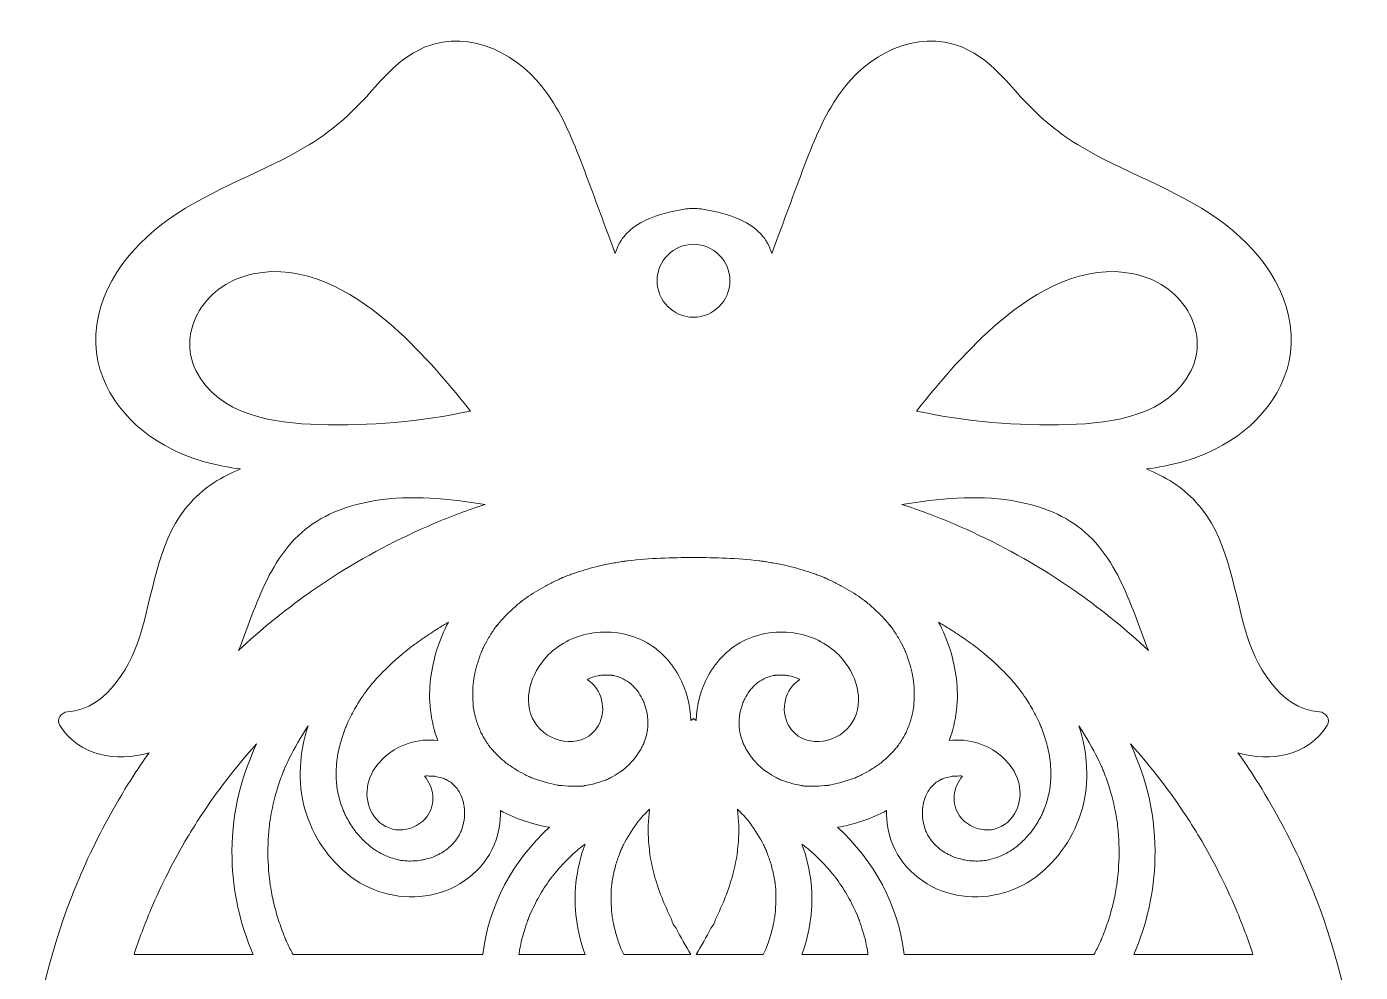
# Model space of a CAD drawing. Extents: x 684 to 836, y -640 to -438.
# Drawn here: x 684.4 to 835.6, y -545.6 to -438.4 of the extents above; entities that cross this region are included whole.
import ezdxf

# ---------------------------------------------------------------- set-up
doc = ezdxf.new("R2010")
doc.units = 0
doc.header["$MEASUREMENT"] = 0
doc.layers.add('Layer 1', color=7, linetype='Continuous', lineweight=0)

msp = doc.modelspace()

# ---------------------------------------------------------------- linework, layer by layer
at = {"layer": 'Layer 1'}
for points, knots in [([(835.36, -558.19), (834.78, -550.94), (833.15, -543.83), (830.53, -537.06), (830.26, -536.37), (829.97, -535.66), (829.67, -534.95), (828.38, -531.89), (826.87, -528.9), (825.2, -526.07), (824.72, -525.25), (824.22, -524.42), (823.7, -523.61), (823.07, -522.63), (822.41, -521.66), (821.73, -520.7), (825.43, -521.79), (829.61, -521.1), (831.86, -517.62), (832.32, -516.91), (831.7, -516.13), (830.97, -516.06), (826.34, -515.69), (823.7, -510.7), (822.56, -506.74), (821.13, -501.78), (820.61, -496.26), (816.98, -492.28), (815.4, -490.56), (813.46, -489.36), (811.35, -488.53), (814.05, -488.18), (816.68, -487.52), (819.15, -486.29), (823.74, -484.01), (827.58, -479.66), (827.78, -474.35), (828, -468.47), (824.04, -463.43), (819.48, -460.2), (814.54, -456.71), (808.7, -454.87), (803.55, -451.75), (801.08, -450.24), (798.99, -448.42), (797.06, -446.28), (795.37, -444.38), (793.66, -442.37), (791.39, -441.14), (786.33, -438.38), (780.47, -440.99), (777.15, -445.2), (775.31, -447.54), (774.09, -450.26), (773.01, -453.01), (771.8, -456.13), (770.66, -459.29), (769.5, -462.43), (769.29, -462.99), (769.09, -463.54), (768.88, -464.1), (768.43, -462.44), (767.12, -461.09), (765.4, -460.31), (763.99, -459.68), (762.4, -459.27), (760.87, -459.05), (760.58, -459), (760.29, -458.98), (760, -458.98), (759.71, -458.98), (759.42, -459), (759.13, -459.05), (757.6, -459.27), (756.01, -459.68), (754.6, -460.31), (752.88, -461.09), (751.57, -462.44), (751.12, -464.1), (750.91, -463.54), (750.71, -462.99), (750.5, -462.43), (749.34, -459.29), (748.2, -456.13), (746.99, -453.01), (745.91, -450.26), (744.69, -447.54), (742.85, -445.2), (739.53, -440.99), (733.67, -438.38), (728.61, -441.14), (726.34, -442.37), (724.63, -444.38), (722.94, -446.28), (721.01, -448.42), (718.92, -450.24), (716.45, -451.75), (711.3, -454.87), (705.46, -456.71), (700.52, -460.2), (695.96, -463.43), (692, -468.47), (692.22, -474.35), (692.42, -479.66), (696.26, -484.01), (700.85, -486.29), (703.32, -487.52), (705.95, -488.18), (708.65, -488.53), (706.54, -489.36), (704.6, -490.56), (703.02, -492.28), (699.39, -496.26), (698.87, -501.78), (697.44, -506.74), (696.3, -510.7), (693.66, -515.69), (689.03, -516.06), (688.3, -516.13), (687.68, -516.91), (688.14, -517.62), (690.39, -521.1), (694.57, -521.79), (698.27, -520.7), (697.59, -521.66), (696.93, -522.63), (696.3, -523.61), (695.78, -524.42), (695.28, -525.25), (694.8, -526.07), (693.13, -528.9), (691.62, -531.89), (690.33, -534.95), (690.03, -535.66), (689.74, -536.37), (689.47, -537.06), (686.85, -543.83), (685.22, -550.94), (684.64, -558.19), (684.47, -560.23), (684.39, -562.32), (684.39, -564.39), (684.39, -573.82), (686.1, -583.01), (689.48, -591.71), (689.74, -592.41), (690.03, -593.12), (690.33, -593.82), (694.14, -602.82), (699.59, -610.91), (706.53, -617.85), (713.48, -624.8), (721.56, -630.25), (730.57, -634.06), (739.89, -638), (749.8, -640), (760, -640), (770.2, -640), (780.11, -638), (789.43, -634.06), (798.44, -630.25), (806.52, -624.8), (813.47, -617.85), (820.41, -610.91), (825.86, -602.82), (829.67, -593.82), (829.97, -593.12), (830.26, -592.41), (830.52, -591.71), (833.9, -583.01), (835.61, -573.82), (835.61, -564.39), (835.61, -562.32), (835.53, -560.23), (835.36, -558.19)], [0, 0, 0, 0, 1, 1, 1, 2, 2, 2, 3, 3, 3, 4, 4, 4, 5, 5, 5, 6, 6, 6, 7, 7, 7, 8, 8, 8, 9, 9, 9, 10, 10, 10, 11, 11, 11, 12, 12, 12, 13, 13, 13, 14, 14, 14, 15, 15, 15, 16, 16, 16, 17, 17, 17, 18, 18, 18, 19, 19, 19, 20, 20, 20, 21, 21, 21, 22, 22, 22, 23, 23, 23, 24, 24, 24, 25, 25, 25, 26, 26, 26, 27, 27, 27, 28, 28, 28, 29, 29, 29, 30, 30, 30, 31, 31, 31, 32, 32, 32, 33, 33, 33, 34, 34, 34, 35, 35, 35, 36, 36, 36, 37, 37, 37, 38, 38, 38, 39, 39, 39, 40, 40, 40, 41, 41, 41, 42, 42, 42, 43, 43, 43, 44, 44, 44, 45, 45, 45, 46, 46, 46, 47, 47, 47, 48, 48, 48, 49, 49, 49, 50, 50, 50, 51, 51, 51, 52, 52, 52, 53, 53, 53, 54, 54, 54, 55, 55, 55, 56, 56, 56, 57, 57, 57, 58, 58, 58, 58]), ([(760, -463.05), (762.28, -463.06), (764.13, -464.91), (764.13, -467.19), (764.13, -469.47), (762.28, -471.32), (760, -471.32), (757.72, -471.32), (755.87, -469.47), (755.87, -467.19), (755.87, -464.91), (757.72, -463.06), (760, -463.05)], [0, 0, 0, 0, 1, 1, 1, 2, 2, 2, 3, 3, 3, 4, 4, 4, 4]), ([(703.58, -477.37), (702.47, -475.19), (702.73, -472.66), (703.96, -470.59), (705.29, -468.35), (707.55, -466.95), (710.06, -466.41), (715.7, -465.21), (721.13, -468.3), (725.28, -471.82), (728.82, -474.82), (731.83, -478.35), (734.71, -481.96), (729.07, -483.15), (723.3, -483.68), (717.53, -483.5), (712.41, -483.33), (706.17, -482.48), (703.58, -477.37)], [0, 0, 0, 0, 1, 1, 1, 2, 2, 2, 3, 3, 3, 4, 4, 4, 5, 5, 5, 6, 6, 6, 6]), ([(794.72, -471.82), (798.87, -468.3), (804.3, -465.21), (809.94, -466.41), (812.45, -466.95), (814.71, -468.35), (816.04, -470.59), (817.27, -472.66), (817.53, -475.19), (816.42, -477.37), (813.83, -482.48), (807.59, -483.33), (802.47, -483.5), (796.7, -483.68), (790.93, -483.15), (785.29, -481.96), (788.17, -478.35), (791.18, -474.82), (794.72, -471.82)], [0, 0, 0, 0, 1, 1, 1, 2, 2, 2, 3, 3, 3, 4, 4, 4, 5, 5, 5, 6, 6, 6, 6]), ([(710.94, -502.6), (712.13, -499.88), (713.65, -497.24), (716, -495.36), (718.25, -493.55), (721.07, -492.58), (723.9, -492.12), (728.06, -491.44), (732.22, -491.92), (736.38, -492.54), (734.42, -493.18), (732.48, -493.91), (730.57, -494.72), (726.57, -496.41), (722.7, -498.45), (719.07, -500.79), (718.14, -501.39), (717.23, -502.01), (716.34, -502.63), (713.58, -504.59), (710.92, -506.76), (708.42, -509.1), (709.27, -506.92), (710.02, -504.69), (710.94, -502.6)], [0, 0, 0, 0, 1, 1, 1, 2, 2, 2, 3, 3, 3, 4, 4, 4, 5, 5, 5, 6, 6, 6, 7, 7, 7, 8, 8, 8, 8]), ([(796.1, -492.12), (798.93, -492.58), (801.75, -493.55), (804, -495.36), (806.35, -497.24), (807.87, -499.88), (809.06, -502.6), (809.98, -504.69), (810.73, -506.92), (811.58, -509.1), (809.08, -506.76), (806.42, -504.59), (803.66, -502.63), (802.77, -502.01), (801.86, -501.39), (800.93, -500.79), (797.3, -498.45), (793.43, -496.41), (789.43, -494.72), (787.52, -493.91), (785.58, -493.18), (783.62, -492.54), (787.78, -491.92), (791.94, -491.44), (796.1, -492.12)], [0, 0, 0, 0, 1, 1, 1, 2, 2, 2, 3, 3, 3, 4, 4, 4, 5, 5, 5, 6, 6, 6, 7, 7, 7, 8, 8, 8, 8]), ([(737.37, -506.74), (737.45, -506.63), (737.62, -506.29), (737.74, -506.23), (737.74, -506.23), (737.46, -506.58), (737.64, -506.37), (737.7, -506.3), (737.76, -506.23), (737.81, -506.16), (738.33, -505.53), (738.9, -504.94), (739.5, -504.39), (739.81, -504.1), (740.13, -503.83), (740.46, -503.56), (740.48, -503.55), (740.5, -503.52), (740.53, -503.5), (740.55, -503.49), (740.58, -503.47), (740.61, -503.45), (740.75, -503.34), (740.9, -503.23), (741.05, -503.13), (741.72, -502.66), (742.42, -502.23), (743.14, -501.84), (743.51, -501.63), (743.89, -501.44), (744.28, -501.25), (744.47, -501.16), (744.66, -501.07), (744.86, -500.98), (744.94, -500.94), (745.03, -500.91), (745.11, -500.87), (745.37, -500.75), (744.95, -500.93), (744.95, -500.94), (745.07, -500.81), (745.46, -500.73), (745.63, -500.66), (745.8, -500.6), (745.97, -500.53), (746.14, -500.47), (746.55, -500.33), (746.95, -500.19), (747.36, -500.06), (748.18, -499.81), (749.01, -499.59), (749.85, -499.41), (750.35, -499.3), (750.86, -499.2), (751.38, -499.12), (751.6, -499.08), (751.82, -499.04), (752.04, -499.01), (752.13, -498.99), (752.53, -498.94), (752.55, -498.94), (755.03, -498.65), (757.51, -498.56), (760, -498.57), (762.49, -498.56), (764.97, -498.65), (767.45, -498.94), (767.47, -498.94), (767.87, -498.99), (767.96, -499.01), (768.18, -499.04), (768.4, -499.08), (768.62, -499.12), (769.14, -499.2), (769.65, -499.3), (770.15, -499.41), (770.99, -499.59), (771.82, -499.81), (772.64, -500.06), (773.05, -500.19), (773.45, -500.33), (773.86, -500.47), (774.03, -500.53), (774.2, -500.6), (774.37, -500.66), (774.54, -500.73), (774.93, -500.81), (775.05, -500.94), (775.05, -500.93), (774.63, -500.75), (774.89, -500.87), (774.97, -500.91), (775.06, -500.94), (775.14, -500.98), (775.34, -501.07), (775.53, -501.16), (775.72, -501.25), (776.11, -501.44), (776.49, -501.63), (776.86, -501.84), (777.58, -502.23), (778.28, -502.66), (778.95, -503.13), (779.1, -503.23), (779.25, -503.34), (779.39, -503.45), (779.42, -503.47), (779.45, -503.49), (779.47, -503.5), (779.5, -503.52), (779.52, -503.55), (779.54, -503.56), (779.87, -503.83), (780.19, -504.1), (780.5, -504.39), (781.1, -504.94), (781.67, -505.53), (782.19, -506.16), (782.24, -506.23), (782.3, -506.3), (782.36, -506.37), (782.54, -506.58), (782.26, -506.23), (782.26, -506.23), (782.38, -506.29), (782.55, -506.63), (782.63, -506.74), (782.87, -507.09), (783.1, -507.45), (783.31, -507.81), (783.5, -508.15), (783.69, -508.5), (783.86, -508.85), (783.87, -508.88), (783.96, -509.06), (784.02, -509.19), (784.03, -509.21), (784.04, -509.24), (784.05, -509.27), (784.09, -509.38), (784.14, -509.49), (784.18, -509.61), (784.46, -510.37), (784.68, -511.16), (784.84, -511.96), (784.88, -512.16), (784.92, -512.37), (784.95, -512.58), (784.95, -512.6), (784.95, -512.62), (784.96, -512.65), (784.99, -513.06), (785.03, -513.48), (785.03, -513.9), (785.04, -514.29), (785.03, -514.68), (785, -515.06), (784.99, -515.25), (785.01, -515.51), (784.94, -515.68), (784.94, -515.68), (785.02, -515.19), (784.97, -515.47), (784.95, -515.59), (784.93, -515.71), (784.91, -515.82), (784.84, -516.2), (784.75, -516.58), (784.65, -516.95), (784.59, -517.15), (784.53, -517.34), (784.46, -517.54), (784.43, -517.62), (784.23, -518.01), (784.24, -518.11), (784.22, -518.16), (784.19, -518.22), (784.16, -518.27), (784.09, -518.43), (784, -518.59), (783.92, -518.75), (783.71, -519.12), (783.48, -519.48), (783.24, -519.83), (783.2, -519.89), (783.17, -519.93), (783.15, -519.96), (783.14, -519.97), (783.13, -519.98), (783.13, -519.99), (783.01, -520.13), (782.89, -520.27), (782.77, -520.4), (782.49, -520.72), (782.19, -521.03), (781.87, -521.32), (781.72, -521.46), (781.56, -521.6), (781.39, -521.74), (781.38, -521.75), (781.35, -521.78), (781.31, -521.82), (781.29, -521.83), (781.27, -521.85), (781.24, -521.87), (780.89, -522.12), (780.54, -522.36), (780.17, -522.58), (779.84, -522.79), (779.49, -522.99), (779.13, -523.17), (778.97, -523.25), (778.81, -523.33), (778.64, -523.41), (778.56, -523.45), (778.47, -523.48), (778.39, -523.52), (778.38, -523.53), (778.38, -523.53), (778.37, -523.53), (778.36, -523.53), (778.35, -523.54), (778.34, -523.54), (777.48, -523.83), (776.63, -524.13), (775.73, -524.3), (775.58, -524.33), (775.29, -524.44), (775.14, -524.41), (775.15, -524.41), (775.59, -524.36), (775.29, -524.39), (775.16, -524.4), (775.02, -524.42), (774.89, -524.43), (774.43, -524.47), (773.96, -524.49), (773.49, -524.49), (773.09, -524.48), (772.57, -524.53), (772.19, -524.41), (772.21, -524.41), (772.63, -524.48), (772.35, -524.43), (772.25, -524.41), (772.15, -524.4), (772.05, -524.38), (771.79, -524.33), (771.53, -524.28), (771.27, -524.21), (770.85, -524.11), (770.44, -523.98), (770.04, -523.83), (769.99, -523.82), (769.9, -523.76), (769.84, -523.75), (769.68, -523.67), (769.53, -523.6), (769.38, -523.52), (769.05, -523.35), (768.73, -523.16), (768.42, -522.95), (768.37, -522.92), (768.29, -522.84), (768.2, -522.78), (768.23, -522.82), (768.21, -522.83), (768.09, -522.73), (768.06, -522.71), (768.04, -522.68), (768.01, -522.66), (768.01, -522.66), (768, -522.66), (768, -522.66), (768, -522.66), (768.01, -522.66), (768.01, -522.66), (767.95, -522.61), (767.89, -522.56), (767.83, -522.51), (767.55, -522.27), (767.28, -522.01), (767.03, -521.74), (766.91, -521.61), (766.79, -521.48), (766.68, -521.35), (766.64, -521.3), (766.57, -521.21), (766.54, -521.18), (766.33, -520.88), (766.13, -520.57), (765.95, -520.25), (765.86, -520.08), (765.77, -519.9), (765.68, -519.73), (765.66, -519.69), (765.65, -519.66), (765.64, -519.64), (765.64, -519.63), (765.63, -519.62), (765.63, -519.61), (765.51, -519.26), (765.39, -518.91), (765.31, -518.56), (765.29, -518.5), (765.23, -518.15), (765.2, -518.03), (765.2, -517.99), (765.2, -517.95), (765.19, -517.91), (765.17, -517.56), (765.16, -517.21), (765.18, -516.85), (765.19, -516.8), (765.21, -516.62), (765.22, -516.5), (765.24, -516.39), (765.26, -516.26), (765.27, -516.21), (765.34, -515.87), (765.44, -515.53), (765.55, -515.19), (765.57, -515.14), (765.59, -515.08), (765.61, -515.02), (765.69, -514.89), (765.74, -514.72), (765.81, -514.59), (765.98, -514.27), (766.16, -513.98), (766.36, -513.69), (766.37, -513.67), (766.37, -513.66), (766.38, -513.65), (766.39, -513.64), (766.4, -513.63), (766.42, -513.61), (766.54, -513.47), (766.66, -513.33), (766.79, -513.19), (766.93, -513.06), (767.06, -512.93), (767.2, -512.81), (767.23, -512.79), (767.27, -512.76), (767.3, -512.73), (767.6, -512.54), (767.9, -512.36), (768.21, -512.2), (768.21, -512.2), (768.22, -512.2), (768.22, -512.2), (768.36, -512.15), (768.5, -512.1), (768.65, -512.06), (768.82, -512.01), (768.99, -511.97), (769.17, -511.93), (769.2, -511.92), (769.22, -511.92), (769.24, -511.91), (769.25, -511.91), (769.26, -511.91), (769.27, -511.91), (769.6, -511.89), (769.93, -511.88), (770.26, -511.89), (770.36, -511.9), (770.56, -511.95), (770.67, -511.94), (770.72, -511.95), (770.77, -511.96), (770.82, -511.97), (771.14, -512.04), (771.45, -512.14), (771.76, -512.24), (771.86, -512.3), (771.96, -512.35), (772.06, -512.4), (770.4, -513.45), (769.75, -515.78), (770.82, -517.65), (772.32, -520.28), (776.08, -519.78), (777.74, -517.64), (779.52, -515.32), (778.65, -512.2), (776.94, -510.13), (775.75, -508.68), (773.95, -507.65), (772.12, -507.25), (770, -506.78), (767.88, -507), (765.91, -507.9), (764.12, -508.71), (762.6, -510.26), (761.67, -511.97), (760.8, -513.55), (760.35, -515.3), (760.31, -517.06), (760.22, -516.97), (760.11, -516.9), (760, -516.83), (759.89, -516.9), (759.78, -516.97), (759.69, -517.06), (759.65, -515.3), (759.2, -513.55), (758.33, -511.97), (757.4, -510.26), (755.88, -508.71), (754.09, -507.9), (752.12, -507), (750, -506.78), (747.88, -507.25), (746.05, -507.65), (744.25, -508.68), (743.06, -510.13), (741.35, -512.2), (740.48, -515.32), (742.26, -517.64), (743.92, -519.78), (747.68, -520.28), (749.18, -517.65), (750.25, -515.78), (749.6, -513.45), (747.94, -512.4), (748.04, -512.35), (748.14, -512.3), (748.24, -512.24), (748.55, -512.14), (748.86, -512.04), (749.18, -511.97), (749.23, -511.96), (749.28, -511.95), (749.33, -511.94), (749.44, -511.95), (749.64, -511.9), (749.74, -511.89), (750.07, -511.88), (750.4, -511.89), (750.73, -511.91), (750.74, -511.91), (750.75, -511.91), (750.76, -511.91), (750.78, -511.92), (750.8, -511.92), (750.83, -511.93), (751.01, -511.97), (751.18, -512.01), (751.35, -512.06), (751.5, -512.1), (751.64, -512.15), (751.78, -512.2), (751.78, -512.2), (751.79, -512.2), (751.79, -512.2), (752.1, -512.36), (752.4, -512.54), (752.7, -512.73), (752.73, -512.76), (752.77, -512.79), (752.8, -512.81), (752.94, -512.93), (753.07, -513.06), (753.21, -513.19), (753.34, -513.33), (753.46, -513.47), (753.58, -513.61), (753.6, -513.63), (753.61, -513.64), (753.62, -513.65), (753.63, -513.66), (753.63, -513.67), (753.64, -513.69), (753.84, -513.98), (754.02, -514.27), (754.19, -514.59), (754.26, -514.72), (754.31, -514.89), (754.39, -515.02), (754.41, -515.08), (754.43, -515.14), (754.45, -515.19), (754.56, -515.53), (754.66, -515.87), (754.73, -516.21), (754.74, -516.26), (754.76, -516.39), (754.78, -516.5), (754.79, -516.62), (754.81, -516.8), (754.82, -516.85), (754.84, -517.21), (754.83, -517.56), (754.81, -517.91), (754.8, -517.95), (754.8, -517.99), (754.8, -518.03), (754.77, -518.15), (754.71, -518.5), (754.69, -518.56), (754.61, -518.91), (754.49, -519.26), (754.37, -519.61), (754.37, -519.62), (754.36, -519.63), (754.36, -519.64), (754.35, -519.66), (754.34, -519.69), (754.32, -519.73), (754.23, -519.9), (754.14, -520.08), (754.05, -520.25), (753.87, -520.57), (753.67, -520.88), (753.46, -521.18), (753.43, -521.21), (753.36, -521.3), (753.32, -521.35), (753.21, -521.48), (753.09, -521.61), (752.97, -521.74), (752.72, -522.01), (752.45, -522.27), (752.17, -522.51), (752.11, -522.56), (752.05, -522.61), (751.99, -522.66), (751.99, -522.66), (752, -522.66), (752, -522.66), (752, -522.66), (751.99, -522.66), (751.99, -522.66), (751.96, -522.68), (751.94, -522.71), (751.91, -522.73), (751.79, -522.83), (751.77, -522.82), (751.8, -522.78), (751.71, -522.84), (751.63, -522.92), (751.58, -522.95), (751.27, -523.16), (750.95, -523.35), (750.62, -523.52), (750.47, -523.6), (750.32, -523.67), (750.16, -523.75), (750.1, -523.76), (750.01, -523.82), (749.96, -523.83), (749.56, -523.98), (749.15, -524.11), (748.73, -524.21), (748.47, -524.28), (748.21, -524.33), (747.95, -524.38), (747.85, -524.4), (747.75, -524.41), (747.65, -524.43), (747.37, -524.48), (747.79, -524.41), (747.81, -524.41), (747.43, -524.53), (746.91, -524.48), (746.51, -524.49), (746.04, -524.49), (745.57, -524.47), (745.11, -524.43), (744.98, -524.42), (744.84, -524.4), (744.71, -524.39), (744.41, -524.36), (744.85, -524.41), (744.86, -524.41), (744.71, -524.44), (744.42, -524.33), (744.27, -524.3), (743.37, -524.13), (742.52, -523.83), (741.66, -523.54), (741.65, -523.54), (741.64, -523.53), (741.63, -523.53), (741.62, -523.53), (741.62, -523.53), (741.61, -523.52), (741.53, -523.48), (741.44, -523.45), (741.36, -523.41), (741.19, -523.33), (741.03, -523.25), (740.87, -523.17), (740.51, -522.99), (740.16, -522.79), (739.83, -522.58), (739.46, -522.36), (739.11, -522.12), (738.76, -521.87), (738.73, -521.85), (738.71, -521.83), (738.69, -521.82), (738.65, -521.78), (738.62, -521.75), (738.61, -521.74), (738.44, -521.6), (738.28, -521.46), (738.13, -521.32), (737.81, -521.03), (737.51, -520.72), (737.23, -520.4), (737.11, -520.27), (736.99, -520.13), (736.87, -519.99), (736.87, -519.98), (736.86, -519.97), (736.85, -519.96), (736.83, -519.93), (736.8, -519.89), (736.76, -519.83), (736.52, -519.48), (736.29, -519.12), (736.08, -518.75), (736, -518.59), (735.91, -518.43), (735.84, -518.27), (735.81, -518.22), (735.78, -518.16), (735.76, -518.11), (735.77, -518.01), (735.57, -517.62), (735.54, -517.54), (735.47, -517.34), (735.41, -517.15), (735.35, -516.95), (735.25, -516.58), (735.16, -516.2), (735.09, -515.82), (735.07, -515.71), (735.05, -515.59), (735.03, -515.47), (734.98, -515.19), (735.06, -515.68), (735.06, -515.68), (734.99, -515.51), (735.01, -515.25), (735, -515.06), (734.97, -514.68), (734.96, -514.29), (734.97, -513.9), (734.97, -513.48), (735.01, -513.06), (735.04, -512.65), (735.05, -512.62), (735.05, -512.6), (735.05, -512.58), (735.08, -512.37), (735.12, -512.16), (735.16, -511.96), (735.32, -511.16), (735.54, -510.37), (735.82, -509.61), (735.86, -509.49), (735.91, -509.38), (735.95, -509.27), (735.96, -509.24), (735.97, -509.21), (735.98, -509.19), (736.04, -509.06), (736.13, -508.88), (736.14, -508.85), (736.31, -508.5), (736.5, -508.15), (736.69, -507.81), (736.9, -507.45), (737.13, -507.09), (737.37, -506.74)], [0, 0, 0, 0, 1, 1, 1, 2, 2, 2, 3, 3, 3, 4, 4, 4, 5, 5, 5, 6, 6, 6, 7, 7, 7, 8, 8, 8, 9, 9, 9, 10, 10, 10, 11, 11, 11, 12, 12, 12, 13, 13, 13, 14, 14, 14, 15, 15, 15, 16, 16, 16, 17, 17, 17, 18, 18, 18, 19, 19, 19, 20, 20, 20, 21, 21, 21, 22, 22, 22, 23, 23, 23, 24, 24, 24, 25, 25, 25, 26, 26, 26, 27, 27, 27, 28, 28, 28, 29, 29, 29, 30, 30, 30, 31, 31, 31, 32, 32, 32, 33, 33, 33, 34, 34, 34, 35, 35, 35, 36, 36, 36, 37, 37, 37, 38, 38, 38, 39, 39, 39, 40, 40, 40, 41, 41, 41, 42, 42, 42, 43, 43, 43, 44, 44, 44, 45, 45, 45, 46, 46, 46, 47, 47, 47, 48, 48, 48, 49, 49, 49, 50, 50, 50, 51, 51, 51, 52, 52, 52, 53, 53, 53, 54, 54, 54, 55, 55, 55, 56, 56, 56, 57, 57, 57, 58, 58, 58, 59, 59, 59, 60, 60, 60, 61, 61, 61, 62, 62, 62, 63, 63, 63, 64, 64, 64, 65, 65, 65, 66, 66, 66, 67, 67, 67, 68, 68, 68, 69, 69, 69, 70, 70, 70, 71, 71, 71, 72, 72, 72, 73, 73, 73, 74, 74, 74, 75, 75, 75, 76, 76, 76, 77, 77, 77, 78, 78, 78, 79, 79, 79, 80, 80, 80, 81, 81, 81, 82, 82, 82, 83, 83, 83, 84, 84, 84, 85, 85, 85, 86, 86, 86, 87, 87, 87, 88, 88, 88, 89, 89, 89, 90, 90, 90, 91, 91, 91, 92, 92, 92, 93, 93, 93, 94, 94, 94, 95, 95, 95, 96, 96, 96, 97, 97, 97, 98, 98, 98, 99, 99, 99, 100, 100, 100, 101, 101, 101, 102, 102, 102, 103, 103, 103, 104, 104, 104, 105, 105, 105, 106, 106, 106, 107, 107, 107, 108, 108, 108, 109, 109, 109, 110, 110, 110, 111, 111, 111, 112, 112, 112, 113, 113, 113, 114, 114, 114, 115, 115, 115, 116, 116, 116, 117, 117, 117, 118, 118, 118, 119, 119, 119, 120, 120, 120, 121, 121, 121, 122, 122, 122, 123, 123, 123, 124, 124, 124, 125, 125, 125, 126, 126, 126, 127, 127, 127, 128, 128, 128, 129, 129, 129, 130, 130, 130, 131, 131, 131, 132, 132, 132, 133, 133, 133, 134, 134, 134, 135, 135, 135, 136, 136, 136, 137, 137, 137, 138, 138, 138, 139, 139, 139, 140, 140, 140, 141, 141, 141, 142, 142, 142, 143, 143, 143, 144, 144, 144, 145, 145, 145, 146, 146, 146, 147, 147, 147, 148, 148, 148, 149, 149, 149, 150, 150, 150, 151, 151, 151, 152, 152, 152, 153, 153, 153, 154, 154, 154, 155, 155, 155, 156, 156, 156, 157, 157, 157, 158, 158, 158, 159, 159, 159, 160, 160, 160, 161, 161, 161, 162, 162, 162, 163, 163, 163, 164, 164, 164, 165, 165, 165, 166, 166, 166, 167, 167, 167, 168, 168, 168, 169, 169, 169, 170, 170, 170, 171, 171, 171, 172, 172, 172, 173, 173, 173, 174, 174, 174, 175, 175, 175, 176, 176, 176, 177, 177, 177, 178, 178, 178, 179, 179, 179, 180, 180, 180, 181, 181, 181, 182, 182, 182, 183, 183, 183, 184, 184, 184, 185, 185, 185, 186, 186, 186, 187, 187, 187, 188, 188, 188, 189, 189, 189, 190, 190, 190, 191, 191, 191, 192, 192, 192, 193, 193, 193, 194, 194, 194, 195, 195, 195, 196, 196, 196, 197, 197, 197, 198, 198, 198, 199, 199, 199, 200, 200, 200, 201, 201, 201, 202, 202, 202, 203, 203, 203, 204, 204, 204, 205, 205, 205, 206, 206, 206, 207, 207, 207, 208, 208, 208, 209, 209, 209, 210, 210, 210, 211, 211, 211, 212, 212, 212, 213, 213, 213, 214, 214, 214, 215, 215, 215, 216, 216, 216, 217, 217, 217, 218, 218, 218, 219, 219, 219, 220, 220, 220, 221, 221, 221, 222, 222, 222, 223, 223, 223, 224, 224, 224, 225, 225, 225, 226, 226, 226, 226]), ([(731.01, -519.31), (729.9, -519.19), (728.77, -519.28), (727.73, -519.61), (726.14, -520.12), (724.81, -521.08), (723.87, -522.46), (722.66, -524.23), (722.62, -526.64), (724.09, -528.28), (725.7, -530.07), (728.46, -529.71), (729.83, -527.86), (730.82, -526.51), (730.57, -524.57), (729.49, -523.36), (729.5, -523.35), (729.5, -523.35), (729.51, -523.35), (729.72, -523.32), (729.97, -523.34), (730.18, -523.34), (730.35, -523.34), (730.51, -523.36), (730.68, -523.36), (730.94, -523.45), (731.22, -523.48), (731.48, -523.56), (731.6, -523.59), (732.18, -523.87), (731.69, -523.62), (731.78, -523.66), (731.87, -523.7), (731.96, -523.75), (732.11, -523.83), (732.25, -523.93), (732.41, -524.01), (732.44, -524.03), (732.5, -524.07), (732.54, -524.1), (732.73, -524.27), (732.91, -524.45), (733.08, -524.64), (733.1, -524.65), (733.12, -524.67), (733.13, -524.68), (733.2, -524.79), (733.27, -524.89), (733.34, -525), (733.46, -525.19), (733.56, -525.38), (733.66, -525.58), (733.57, -525.41), (733.66, -525.56), (733.69, -525.65), (733.7, -525.67), (733.71, -525.69), (733.72, -525.7), (733.71, -525.69), (733.7, -525.67), (733.69, -525.65), (733.69, -525.66), (733.7, -525.66), (733.7, -525.66), (733.75, -525.82), (733.8, -525.97), (733.85, -526.12), (733.89, -526.28), (733.93, -526.43), (733.96, -526.59), (733.97, -526.65), (734, -526.86), (734.01, -526.91), (734.03, -527.1), (734.04, -527.3), (734.05, -527.5), (734.05, -527.76), (734.03, -528.02), (734.01, -528.28), (733.98, -528.43), (733.95, -528.58), (733.91, -528.73), (733.84, -529.03), (733.74, -529.3), (733.65, -529.59), (733.65, -529.6), (733.65, -529.6), (733.65, -529.61), (733.64, -529.62), (733.64, -529.62), (733.64, -529.63), (733.58, -529.75), (733.52, -529.87), (733.45, -529.99), (733.32, -530.23), (733.17, -530.45), (733.02, -530.68), (733.02, -530.69), (733.02, -530.69), (733.01, -530.69), (733, -530.7), (732.99, -530.71), (732.98, -530.73), (732.88, -530.83), (732.79, -530.94), (732.7, -531.04), (732.53, -531.22), (732.35, -531.38), (732.16, -531.55), (732.21, -531.5), (731.95, -531.71), (731.9, -531.74), (731.81, -531.81), (731.72, -531.87), (731.62, -531.93), (731.39, -532.08), (731.14, -532.21), (730.89, -532.33), (730.83, -532.36), (730.45, -532.52), (730.63, -532.45), (730.57, -532.48), (730.51, -532.5), (730.45, -532.52), (730.13, -532.63), (729.81, -532.73), (729.48, -532.81), (729.31, -532.85), (729.15, -532.87), (728.98, -532.91), (728.96, -532.91), (728.94, -532.92), (728.92, -532.92), (728.39, -532.97), (727.86, -532.99), (727.33, -532.96), (727.28, -532.95), (726.91, -532.91), (726.86, -532.91), (726.78, -532.89), (726.71, -532.87), (726.7, -532.87), (726.43, -532.82), (726.17, -532.75), (725.9, -532.67), (725.68, -532.61), (725.46, -532.53), (725.24, -532.44), (725.44, -532.51), (724.84, -532.26), (724.73, -532.2), (724.44, -532.05), (724.16, -531.89), (723.89, -531.71), (723.77, -531.64), (723.66, -531.56), (723.55, -531.48), (723.51, -531.45), (723.42, -531.39), (723.38, -531.35), (723, -531.04), (722.63, -530.71), (722.3, -530.35), (722.1, -530.14), (721.91, -529.91), (721.72, -529.69), (721.86, -529.85), (721.72, -529.7), (721.67, -529.63), (721.66, -529.62), (721.66, -529.61), (721.65, -529.6), (721.66, -529.61), (721.66, -529.62), (721.67, -529.63), (721.67, -529.63), (721.67, -529.62), (721.66, -529.62), (721.57, -529.48), (721.47, -529.35), (721.38, -529.21), (721.07, -528.75), (720.78, -528.27), (720.54, -527.77), (720.46, -527.62), (720.39, -527.47), (720.32, -527.32), (720.31, -527.3), (720.3, -527.28), (720.29, -527.26), (720.29, -527.24), (720.28, -527.22), (720.27, -527.19), (720.18, -526.93), (720.08, -526.67), (719.99, -526.41), (719.82, -525.88), (719.69, -525.34), (719.6, -524.79), (719.58, -524.71), (719.55, -524.45), (719.55, -524.45), (719.55, -524.38), (719.54, -524.3), (719.53, -524.22), (719.5, -523.9), (719.49, -523.57), (719.49, -523.25), (719.48, -522.93), (719.49, -522.61), (719.51, -522.28), (719.52, -522.12), (719.53, -521.96), (719.54, -521.8), (719.54, -521.82), (719.56, -521.63), (719.57, -521.51), (719.59, -521.42), (719.64, -521.06), (719.65, -521.01), (719.67, -520.88), (719.7, -520.75), (719.72, -520.63), (719.79, -520.31), (719.86, -520), (719.95, -519.69), (720.11, -519.06), (720.32, -518.44), (720.55, -517.84), (720.58, -517.75), (720.62, -517.67), (720.65, -517.59), (720.66, -517.56), (720.69, -517.51), (720.72, -517.43), (720.78, -517.31), (720.83, -517.19), (720.89, -517.07), (721.03, -516.78), (721.17, -516.48), (721.33, -516.2), (721.64, -515.62), (721.97, -515.06), (722.33, -514.51), (722.55, -514.19), (722.78, -513.87), (723.01, -513.55), (723.03, -513.52), (723.05, -513.5), (723.07, -513.48), (723.08, -513.46), (723.09, -513.45), (723.11, -513.42), (723.21, -513.29), (723.31, -513.17), (723.42, -513.04), (723.84, -512.53), (724.29, -512.04), (724.75, -511.57), (725.7, -510.59), (726.72, -509.69), (727.79, -508.85), (727.83, -508.83), (728.06, -508.65), (728.1, -508.62), (728.26, -508.5), (728.42, -508.38), (728.59, -508.26), (728.86, -508.07), (729.13, -507.87), (729.41, -507.69), (729.96, -507.31), (730.52, -506.94), (731.09, -506.58), (731.45, -506.35), (731.82, -506.13), (732.2, -505.91), (731.16, -507.87), (730.48, -510.02), (730.19, -512.29), (729.89, -514.69), (730.18, -517.1), (731.01, -519.31)], [0, 0, 0, 0, 1, 1, 1, 2, 2, 2, 3, 3, 3, 4, 4, 4, 5, 5, 5, 6, 6, 6, 7, 7, 7, 8, 8, 8, 9, 9, 9, 10, 10, 10, 11, 11, 11, 12, 12, 12, 13, 13, 13, 14, 14, 14, 15, 15, 15, 16, 16, 16, 17, 17, 17, 18, 18, 18, 19, 19, 19, 20, 20, 20, 21, 21, 21, 22, 22, 22, 23, 23, 23, 24, 24, 24, 25, 25, 25, 26, 26, 26, 27, 27, 27, 28, 28, 28, 29, 29, 29, 30, 30, 30, 31, 31, 31, 32, 32, 32, 33, 33, 33, 34, 34, 34, 35, 35, 35, 36, 36, 36, 37, 37, 37, 38, 38, 38, 39, 39, 39, 40, 40, 40, 41, 41, 41, 42, 42, 42, 43, 43, 43, 44, 44, 44, 45, 45, 45, 46, 46, 46, 47, 47, 47, 48, 48, 48, 49, 49, 49, 50, 50, 50, 51, 51, 51, 52, 52, 52, 53, 53, 53, 54, 54, 54, 55, 55, 55, 56, 56, 56, 57, 57, 57, 58, 58, 58, 59, 59, 59, 60, 60, 60, 61, 61, 61, 62, 62, 62, 63, 63, 63, 64, 64, 64, 65, 65, 65, 66, 66, 66, 67, 67, 67, 68, 68, 68, 69, 69, 69, 70, 70, 70, 71, 71, 71, 72, 72, 72, 73, 73, 73, 74, 74, 74, 75, 75, 75, 76, 76, 76, 77, 77, 77, 78, 78, 78, 79, 79, 79, 80, 80, 80, 81, 81, 81, 82, 82, 82, 83, 83, 83, 84, 84, 84, 85, 85, 85, 86, 86, 86, 87, 87, 87, 88, 88, 88, 89, 89, 89, 90, 90, 90, 91, 91, 91, 92, 92, 92, 93, 93, 93, 94, 94, 94, 94]), ([(786.28, -525.7), (786.29, -525.69), (786.3, -525.67), (786.31, -525.65), (786.34, -525.56), (786.43, -525.41), (786.34, -525.58), (786.44, -525.38), (786.54, -525.19), (786.66, -525), (786.73, -524.89), (786.8, -524.79), (786.87, -524.68), (786.88, -524.67), (786.9, -524.65), (786.92, -524.64), (787.09, -524.45), (787.27, -524.27), (787.46, -524.1), (787.5, -524.07), (787.56, -524.03), (787.59, -524.01), (787.75, -523.93), (787.89, -523.83), (788.04, -523.75), (788.13, -523.7), (788.22, -523.66), (788.31, -523.62), (787.82, -523.87), (788.4, -523.59), (788.52, -523.56), (788.78, -523.48), (789.06, -523.45), (789.32, -523.36), (789.49, -523.36), (789.65, -523.34), (789.82, -523.34), (790.03, -523.34), (790.28, -523.32), (790.49, -523.35), (790.5, -523.35), (790.5, -523.35), (790.51, -523.36), (789.43, -524.57), (789.18, -526.51), (790.17, -527.86), (791.54, -529.71), (794.3, -530.07), (795.91, -528.28), (797.38, -526.64), (797.34, -524.23), (796.13, -522.46), (795.19, -521.08), (793.86, -520.12), (792.27, -519.61), (791.23, -519.28), (790.1, -519.19), (788.99, -519.31), (789.82, -517.1), (790.11, -514.69), (789.81, -512.29), (789.52, -510.02), (788.84, -507.87), (787.8, -505.91), (788.18, -506.13), (788.55, -506.35), (788.91, -506.58), (789.48, -506.94), (790.04, -507.31), (790.59, -507.69), (790.87, -507.87), (791.14, -508.07), (791.41, -508.26), (791.58, -508.38), (791.74, -508.5), (791.9, -508.62), (791.94, -508.65), (792.17, -508.83), (792.21, -508.85), (793.28, -509.69), (794.3, -510.59), (795.25, -511.57), (795.71, -512.04), (796.16, -512.53), (796.58, -513.04), (796.69, -513.17), (796.79, -513.29), (796.89, -513.42), (796.91, -513.45), (796.92, -513.46), (796.93, -513.48), (796.95, -513.5), (796.97, -513.52), (796.99, -513.55), (797.22, -513.87), (797.45, -514.19), (797.67, -514.51), (798.03, -515.06), (798.36, -515.62), (798.67, -516.2), (798.83, -516.48), (798.97, -516.78), (799.11, -517.07), (799.17, -517.19), (799.22, -517.31), (799.28, -517.43), (799.31, -517.51), (799.34, -517.56), (799.35, -517.59), (799.38, -517.67), (799.42, -517.75), (799.45, -517.84), (799.68, -518.44), (799.89, -519.06), (800.05, -519.69), (800.14, -520), (800.21, -520.31), (800.28, -520.63), (800.3, -520.75), (800.33, -520.88), (800.35, -521.01), (800.36, -521.06), (800.41, -521.42), (800.43, -521.51), (800.44, -521.63), (800.46, -521.82), (800.46, -521.8), (800.47, -521.96), (800.48, -522.12), (800.49, -522.28), (800.51, -522.61), (800.52, -522.93), (800.51, -523.25), (800.51, -523.57), (800.5, -523.9), (800.47, -524.22), (800.46, -524.3), (800.45, -524.38), (800.45, -524.45), (800.45, -524.45), (800.42, -524.71), (800.4, -524.79), (800.31, -525.34), (800.18, -525.88), (800.01, -526.41), (799.92, -526.67), (799.82, -526.93), (799.73, -527.19), (799.72, -527.22), (799.71, -527.24), (799.71, -527.26), (799.7, -527.28), (799.69, -527.3), (799.68, -527.32), (799.61, -527.47), (799.54, -527.62), (799.46, -527.77), (799.22, -528.27), (798.93, -528.75), (798.62, -529.21), (798.53, -529.35), (798.43, -529.48), (798.34, -529.62), (798.33, -529.62), (798.33, -529.63), (798.33, -529.63), (798.34, -529.62), (798.34, -529.61), (798.35, -529.6), (798.34, -529.61), (798.34, -529.62), (798.33, -529.63), (798.28, -529.7), (798.14, -529.85), (798.28, -529.69), (798.09, -529.91), (797.9, -530.14), (797.7, -530.35), (797.37, -530.71), (797, -531.04), (796.62, -531.35), (796.58, -531.39), (796.49, -531.45), (796.45, -531.48), (796.34, -531.56), (796.23, -531.64), (796.11, -531.71), (795.84, -531.89), (795.56, -532.05), (795.27, -532.2), (795.16, -532.26), (794.56, -532.51), (794.76, -532.44), (794.54, -532.53), (794.32, -532.61), (794.1, -532.67), (793.83, -532.75), (793.57, -532.82), (793.3, -532.87), (793.29, -532.87), (793.22, -532.89), (793.14, -532.91), (793.09, -532.91), (792.72, -532.95), (792.67, -532.96), (792.14, -532.99), (791.61, -532.97), (791.08, -532.92), (791.06, -532.92), (791.04, -532.91), (791.02, -532.91), (790.85, -532.87), (790.69, -532.85), (790.52, -532.81), (790.19, -532.73), (789.87, -532.63), (789.55, -532.52), (789.49, -532.5), (789.43, -532.48), (789.37, -532.45), (789.55, -532.52), (789.17, -532.36), (789.11, -532.33), (788.86, -532.21), (788.61, -532.08), (788.38, -531.93), (788.28, -531.87), (788.19, -531.81), (788.1, -531.74), (788.05, -531.71), (787.79, -531.5), (787.84, -531.55), (787.65, -531.38), (787.47, -531.22), (787.3, -531.04), (787.21, -530.94), (787.12, -530.83), (787.02, -530.73), (787.01, -530.71), (787, -530.7), (786.99, -530.69), (786.98, -530.69), (786.98, -530.69), (786.98, -530.68), (786.83, -530.45), (786.68, -530.23), (786.55, -529.99), (786.48, -529.87), (786.42, -529.75), (786.36, -529.63), (786.36, -529.62), (786.36, -529.62), (786.35, -529.61), (786.35, -529.6), (786.35, -529.6), (786.35, -529.59), (786.26, -529.3), (786.16, -529.03), (786.09, -528.73), (786.05, -528.58), (786.02, -528.43), (785.99, -528.28), (785.97, -528.02), (785.95, -527.76), (785.95, -527.5), (785.96, -527.3), (785.97, -527.1), (785.99, -526.91), (786, -526.86), (786.03, -526.65), (786.04, -526.59), (786.07, -526.43), (786.11, -526.28), (786.15, -526.12), (786.2, -525.97), (786.25, -525.82), (786.3, -525.66), (786.3, -525.66), (786.31, -525.66), (786.31, -525.65), (786.3, -525.67), (786.29, -525.69), (786.28, -525.7)], [0, 0, 0, 0, 1, 1, 1, 2, 2, 2, 3, 3, 3, 4, 4, 4, 5, 5, 5, 6, 6, 6, 7, 7, 7, 8, 8, 8, 9, 9, 9, 10, 10, 10, 11, 11, 11, 12, 12, 12, 13, 13, 13, 14, 14, 14, 15, 15, 15, 16, 16, 16, 17, 17, 17, 18, 18, 18, 19, 19, 19, 20, 20, 20, 21, 21, 21, 22, 22, 22, 23, 23, 23, 24, 24, 24, 25, 25, 25, 26, 26, 26, 27, 27, 27, 28, 28, 28, 29, 29, 29, 30, 30, 30, 31, 31, 31, 32, 32, 32, 33, 33, 33, 34, 34, 34, 35, 35, 35, 36, 36, 36, 37, 37, 37, 38, 38, 38, 39, 39, 39, 40, 40, 40, 41, 41, 41, 42, 42, 42, 43, 43, 43, 44, 44, 44, 45, 45, 45, 46, 46, 46, 47, 47, 47, 48, 48, 48, 49, 49, 49, 50, 50, 50, 51, 51, 51, 52, 52, 52, 53, 53, 53, 54, 54, 54, 55, 55, 55, 56, 56, 56, 57, 57, 57, 58, 58, 58, 59, 59, 59, 60, 60, 60, 61, 61, 61, 62, 62, 62, 63, 63, 63, 64, 64, 64, 65, 65, 65, 66, 66, 66, 67, 67, 67, 68, 68, 68, 69, 69, 69, 70, 70, 70, 71, 71, 71, 72, 72, 72, 73, 73, 73, 74, 74, 74, 75, 75, 75, 76, 76, 76, 77, 77, 77, 78, 78, 78, 79, 79, 79, 80, 80, 80, 81, 81, 81, 82, 82, 82, 83, 83, 83, 84, 84, 84, 85, 85, 85, 86, 86, 86, 87, 87, 87, 88, 88, 88, 89, 89, 89, 90, 90, 90, 91, 91, 91, 92, 92, 92, 93, 93, 93, 94, 94, 94, 94]), ([(713.92, -542.24), (713.85, -542.07), (713.77, -541.9), (713.7, -541.73), (713.68, -541.71), (713.67, -541.69), (713.67, -541.67), (713.66, -541.65), (713.66, -541.64), (713.65, -541.62), (713.53, -541.3), (713.4, -540.99), (713.28, -540.67), (713.05, -540.03), (712.85, -539.38), (712.66, -538.73), (712.48, -538.07), (712.32, -537.41), (712.19, -536.74), (712.13, -536.44), (712.08, -536.13), (712.03, -535.83), (712.01, -535.7), (711.99, -535.58), (711.97, -535.46), (711.96, -535.43), (711.96, -535.4), (711.96, -535.38), (711.96, -535.37), (711.96, -535.36), (711.95, -535.36), (711.82, -534.12), (711.73, -532.89), (711.74, -531.65), (711.75, -531), (711.78, -530.35), (711.84, -529.71), (711.86, -529.4), (711.9, -529.09), (711.93, -528.78), (711.93, -528.76), (711.94, -528.71), (711.94, -528.66), (711.96, -528.55), (711.98, -528.43), (711.99, -528.31), (712.19, -527.09), (712.47, -525.89), (712.83, -524.7), (713.02, -524.08), (713.24, -523.47), (713.48, -522.87), (713.51, -522.79), (713.54, -522.71), (713.57, -522.63), (713.59, -522.59), (713.74, -522.25), (713.74, -522.25), (713.86, -521.97), (714, -521.69), (714.13, -521.41), (714.75, -520.15), (715.46, -518.94), (716.23, -517.76), (716.25, -517.72), (716.27, -517.68), (716.3, -517.64), (715.3, -520.66), (715.08, -524.02), (715.94, -527.09), (716.8, -530.15), (718.64, -532.84), (721.16, -534.76), (723.73, -536.71), (726.99, -537.41), (730.15, -536.83), (733.31, -536.24), (736.14, -534.12), (737.39, -531.15), (737.92, -529.9), (738.15, -528.57), (738.11, -527.25), (739.84, -528.19), (741.74, -528.83), (743.68, -529.15), (739.54, -532.9), (736.76, -538.03), (736.11, -543.58), (736.11, -543.58), (714.59, -543.58), (714.59, -543.58), (714.35, -543.14), (714.13, -542.69), (713.92, -542.24)], [0, 0, 0, 0, 1, 1, 1, 2, 2, 2, 3, 3, 3, 4, 4, 4, 5, 5, 5, 6, 6, 6, 7, 7, 7, 8, 8, 8, 9, 9, 9, 10, 10, 10, 11, 11, 11, 12, 12, 12, 13, 13, 13, 14, 14, 14, 15, 15, 15, 16, 16, 16, 17, 17, 17, 18, 18, 18, 19, 19, 19, 20, 20, 20, 21, 21, 21, 22, 22, 22, 23, 23, 23, 24, 24, 24, 25, 25, 25, 26, 26, 26, 27, 27, 27, 28, 28, 28, 29, 29, 29, 30, 30, 30, 31, 31, 31, 31]), ([(789.85, -536.83), (793.01, -537.41), (796.27, -536.71), (798.84, -534.76), (801.36, -532.84), (803.2, -530.15), (804.06, -527.09), (804.92, -524.02), (804.7, -520.66), (803.7, -517.64), (803.73, -517.68), (803.75, -517.72), (803.77, -517.76), (804.54, -518.94), (805.25, -520.15), (805.87, -521.41), (806, -521.69), (806.14, -521.97), (806.26, -522.25), (806.26, -522.25), (806.41, -522.59), (806.43, -522.63), (806.46, -522.71), (806.49, -522.79), (806.52, -522.87), (806.76, -523.47), (806.98, -524.08), (807.17, -524.7), (807.53, -525.89), (807.81, -527.09), (808.01, -528.31), (808.02, -528.43), (808.04, -528.55), (808.06, -528.66), (808.06, -528.71), (808.07, -528.76), (808.07, -528.78), (808.1, -529.09), (808.14, -529.4), (808.16, -529.71), (808.22, -530.35), (808.25, -531), (808.26, -531.65), (808.27, -532.89), (808.18, -534.12), (808.05, -535.36), (808.04, -535.36), (808.04, -535.37), (808.04, -535.38), (808.04, -535.4), (808.04, -535.43), (808.03, -535.46), (808.01, -535.58), (807.99, -535.7), (807.97, -535.83), (807.92, -536.13), (807.87, -536.44), (807.81, -536.74), (807.68, -537.41), (807.52, -538.07), (807.34, -538.73), (807.15, -539.38), (806.95, -540.03), (806.72, -540.67), (806.6, -540.99), (806.47, -541.3), (806.35, -541.62), (806.34, -541.64), (806.34, -541.65), (806.33, -541.67), (806.33, -541.69), (806.32, -541.71), (806.3, -541.73), (806.23, -541.9), (806.15, -542.07), (806.08, -542.24), (805.87, -542.69), (805.65, -543.14), (805.41, -543.58), (805.41, -543.58), (783.89, -543.58), (783.89, -543.58), (783.24, -538.03), (780.46, -532.9), (776.32, -529.15), (778.26, -528.83), (780.16, -528.19), (781.89, -527.25), (781.85, -528.57), (782.08, -529.9), (782.61, -531.15), (783.86, -534.12), (786.69, -536.24), (789.85, -536.83)], [0, 0, 0, 0, 1, 1, 1, 2, 2, 2, 3, 3, 3, 4, 4, 4, 5, 5, 5, 6, 6, 6, 7, 7, 7, 8, 8, 8, 9, 9, 9, 10, 10, 10, 11, 11, 11, 12, 12, 12, 13, 13, 13, 14, 14, 14, 15, 15, 15, 16, 16, 16, 17, 17, 17, 18, 18, 18, 19, 19, 19, 20, 20, 20, 21, 21, 21, 22, 22, 22, 23, 23, 23, 24, 24, 24, 25, 25, 25, 26, 26, 26, 27, 27, 27, 28, 28, 28, 29, 29, 29, 30, 30, 30, 31, 31, 31, 31]), ([(698.48, -538.46), (699.67, -535.66), (701.06, -532.9), (702.63, -530.28), (703.09, -529.51), (703.57, -528.73), (704.07, -527.97), (705.98, -525.06), (708.12, -522.29), (710.46, -519.69), (708.56, -523.74), (707.55, -528.15), (707.67, -532.67), (707.77, -536.41), (708.58, -540.15), (710.07, -543.58), (710.07, -543.58), (700.46, -543.58), (700.46, -543.58), (700.46, -543.58), (696.56, -543.58), (696.56, -543.58), (697.13, -541.85), (697.77, -540.14), (698.48, -538.46)], [0, 0, 0, 0, 1, 1, 1, 2, 2, 2, 3, 3, 3, 4, 4, 4, 5, 5, 5, 6, 6, 6, 7, 7, 7, 8, 8, 8, 8]), ([(823.44, -543.58), (823.44, -543.58), (819.54, -543.58), (819.54, -543.58), (819.54, -543.58), (809.93, -543.58), (809.93, -543.58), (811.42, -540.15), (812.23, -536.41), (812.33, -532.67), (812.45, -528.15), (811.44, -523.74), (809.54, -519.69), (811.88, -522.29), (814.02, -525.06), (815.93, -527.97), (816.43, -528.73), (816.91, -529.51), (817.37, -530.28), (818.94, -532.9), (820.33, -535.66), (821.52, -538.46), (822.23, -540.14), (822.87, -541.85), (823.44, -543.58)], [0, 0, 0, 0, 1, 1, 1, 2, 2, 2, 3, 3, 3, 4, 4, 4, 5, 5, 5, 6, 6, 6, 7, 7, 7, 8, 8, 8, 8]), ([(752.11, -543.58), (751.76, -542.91), (751.59, -542.47), (751.32, -541.58), (751.16, -541.08), (751.03, -540.56), (750.92, -540.05), (750.88, -539.85), (750.84, -539.66), (750.81, -539.46), (750.79, -539.37), (750.78, -539.27), (750.77, -539.18), (750.76, -539.14), (750.76, -539.09), (750.75, -539.02), (750.66, -537.97), (750.62, -536.92), (750.71, -535.86), (750.72, -535.73), (750.74, -535.6), (750.75, -535.46), (750.75, -535.44), (750.76, -535.41), (750.76, -535.39), (750.77, -535.35), (750.77, -535.3), (750.79, -535.22), (750.81, -535.09), (750.83, -534.96), (750.85, -534.83), (750.95, -534.33), (751.07, -533.83), (751.21, -533.34), (751.34, -532.88), (751.51, -532.43), (751.68, -531.98), (751.7, -531.93), (751.71, -531.9), (751.72, -531.87), (751.76, -531.79), (751.79, -531.71), (751.83, -531.63), (751.9, -531.47), (751.98, -531.31), (752.06, -531.14), (752.49, -530.28), (753.01, -529.47), (753.58, -528.69), (753.58, -528.68), (753.59, -528.67), (753.59, -528.67), (753.67, -528.57), (753.74, -528.48), (753.82, -528.39), (753.93, -528.25), (754.05, -528.12), (754.17, -527.98), (754.44, -527.68), (754.72, -527.39), (755.01, -527.11), (754.7, -529.57), (754.89, -532.1), (755.54, -534.5), (756.01, -536.25), (756.7, -537.94), (757.5, -539.57), (757.57, -539.96), (757.76, -540.31), (758.02, -540.6), (758.55, -541.61), (759.12, -542.6), (759.7, -543.58), (759.7, -543.58), (752.11, -543.58), (752.11, -543.58)], [0, 0, 0, 0, 1, 1, 1, 2, 2, 2, 3, 3, 3, 4, 4, 4, 5, 5, 5, 6, 6, 6, 7, 7, 7, 8, 8, 8, 9, 9, 9, 10, 10, 10, 11, 11, 11, 12, 12, 12, 13, 13, 13, 14, 14, 14, 15, 15, 15, 16, 16, 16, 17, 17, 17, 18, 18, 18, 19, 19, 19, 20, 20, 20, 21, 21, 21, 22, 22, 22, 23, 23, 23, 24, 24, 24, 25, 25, 25, 25]), ([(761.98, -540.6), (762.24, -540.31), (762.43, -539.96), (762.5, -539.57), (763.3, -537.94), (763.99, -536.25), (764.46, -534.5), (765.11, -532.1), (765.3, -529.57), (764.99, -527.11), (765.28, -527.39), (765.56, -527.68), (765.83, -527.98), (765.95, -528.12), (766.07, -528.25), (766.18, -528.39), (766.26, -528.48), (766.33, -528.57), (766.41, -528.67), (766.41, -528.67), (766.42, -528.68), (766.42, -528.69), (766.99, -529.47), (767.51, -530.28), (767.94, -531.14), (768.02, -531.31), (768.1, -531.47), (768.17, -531.63), (768.21, -531.71), (768.24, -531.79), (768.28, -531.87), (768.29, -531.9), (768.3, -531.93), (768.32, -531.98), (768.49, -532.43), (768.66, -532.88), (768.79, -533.34), (768.93, -533.83), (769.05, -534.33), (769.15, -534.83), (769.17, -534.96), (769.19, -535.09), (769.21, -535.22), (769.23, -535.3), (769.23, -535.35), (769.24, -535.39), (769.24, -535.41), (769.25, -535.44), (769.25, -535.46), (769.26, -535.6), (769.28, -535.73), (769.29, -535.86), (769.38, -536.92), (769.34, -537.97), (769.25, -539.02), (769.24, -539.09), (769.24, -539.14), (769.23, -539.18), (769.22, -539.27), (769.21, -539.37), (769.19, -539.46), (769.16, -539.66), (769.12, -539.85), (769.08, -540.05), (768.97, -540.56), (768.84, -541.08), (768.68, -541.58), (768.41, -542.47), (768.24, -542.91), (767.89, -543.58), (767.89, -543.58), (760.3, -543.58), (760.3, -543.58), (760.88, -542.6), (761.45, -541.61), (761.98, -540.6)], [0, 0, 0, 0, 1, 1, 1, 2, 2, 2, 3, 3, 3, 4, 4, 4, 5, 5, 5, 6, 6, 6, 7, 7, 7, 8, 8, 8, 9, 9, 9, 10, 10, 10, 11, 11, 11, 12, 12, 12, 13, 13, 13, 14, 14, 14, 15, 15, 15, 16, 16, 16, 17, 17, 17, 18, 18, 18, 19, 19, 19, 20, 20, 20, 21, 21, 21, 22, 22, 22, 23, 23, 23, 24, 24, 24, 25, 25, 25, 25]), ([(743.99, -534.71), (744.03, -534.68), (744.18, -534.48), (744.23, -534.42), (744.47, -534.13), (744.71, -533.86), (744.95, -533.58), (745.47, -533.02), (746.01, -532.49), (746.58, -531.98), (746.86, -531.73), (747.16, -531.49), (747.45, -531.26), (747.5, -531.22), (747.56, -531.17), (747.62, -531.13), (747.65, -531.11), (747.68, -531.09), (747.71, -531.07), (747.19, -532.47), (746.84, -533.94), (746.67, -535.46), (746.37, -538.2), (746.76, -540.99), (747.7, -543.58), (747.7, -543.58), (740.2, -543.58), (740.2, -543.58), (740.21, -543.51), (740.22, -543.45), (740.22, -543.41), (740.36, -542.54), (740.56, -541.69), (740.82, -540.86), (740.93, -540.48), (741.06, -540.1), (741.19, -539.73), (741.25, -539.57), (741.31, -539.42), (741.37, -539.26), (741.4, -539.19), (741.43, -539.11), (741.46, -539.04), (741.78, -538.35), (742.11, -537.66), (742.49, -537), (742.86, -536.34), (743.28, -535.7), (743.72, -535.08), (743.81, -534.96), (743.9, -534.83), (743.99, -534.71)], [0, 0, 0, 0, 1, 1, 1, 2, 2, 2, 3, 3, 3, 4, 4, 4, 5, 5, 5, 6, 6, 6, 7, 7, 7, 8, 8, 8, 9, 9, 9, 10, 10, 10, 11, 11, 11, 12, 12, 12, 13, 13, 13, 14, 14, 14, 15, 15, 15, 16, 16, 16, 17, 17, 17, 17]), ([(773.33, -535.46), (773.16, -533.94), (772.81, -532.47), (772.29, -531.07), (772.32, -531.09), (772.35, -531.11), (772.38, -531.13), (772.44, -531.17), (772.5, -531.22), (772.55, -531.26), (772.84, -531.49), (773.14, -531.73), (773.42, -531.98), (773.99, -532.49), (774.53, -533.02), (775.05, -533.58), (775.29, -533.86), (775.53, -534.13), (775.77, -534.42), (775.82, -534.48), (775.97, -534.68), (776.01, -534.71), (776.1, -534.83), (776.19, -534.96), (776.28, -535.08), (776.72, -535.7), (777.14, -536.34), (777.51, -537), (777.89, -537.66), (778.22, -538.35), (778.54, -539.04), (778.57, -539.11), (778.6, -539.19), (778.63, -539.26), (778.69, -539.42), (778.75, -539.57), (778.81, -539.73), (778.94, -540.1), (779.07, -540.48), (779.18, -540.86), (779.44, -541.69), (779.64, -542.54), (779.78, -543.41), (779.78, -543.45), (779.79, -543.51), (779.8, -543.58), (779.8, -543.58), (772.3, -543.58), (772.3, -543.58), (773.24, -540.99), (773.63, -538.2), (773.33, -535.46)], [0, 0, 0, 0, 1, 1, 1, 2, 2, 2, 3, 3, 3, 4, 4, 4, 5, 5, 5, 6, 6, 6, 7, 7, 7, 8, 8, 8, 9, 9, 9, 10, 10, 10, 11, 11, 11, 12, 12, 12, 13, 13, 13, 14, 14, 14, 15, 15, 15, 16, 16, 16, 17, 17, 17, 17])]:
    msp.add_open_spline(points, degree=3, knots=knots, dxfattribs=at)

doc.saveas('drawing.dxf')
